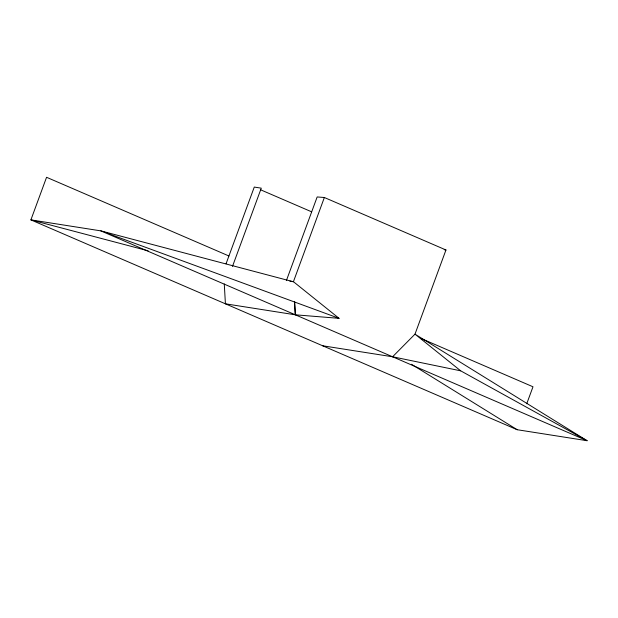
<?xml version="1.0" encoding="UTF-8"?>
<svg xmlns="http://www.w3.org/2000/svg" width="618" height="618" viewBox="0 0 618 618"><rect width="100%" height="100%" fill="white"/><g stroke="black" fill="none" stroke-linecap="round" stroke-linejoin="round"><path stroke-width="0.93" d="M226.057 263.77L254.276 187.069L261.267 188.166L232.484 266.397M286.397 280.572L317.165 196.949L324.357 197.505L445.964 249.981L414.995 334.145L392.584 356.779L322.673 345.779M324.357 197.505L293.395 281.777L100.811 230.869L30.9 219.877L46.566 177.289L228.923 255.976M526.729 403.778L532.986 386.783L421.445 338.649M289.896 281.12L293.426 281.684L339.058 318.34L295.327 314.809L225.416 303.809L224.272 283.94M444.218 249.711L445.964 249.981M148.142 250.808L30.9 219.877L517.189 429.719L587.1 440.711L414.995 334.145L460.673 370.823L587.1 440.711L100.811 230.869L339.058 318.34M392.584 356.779L460.673 370.823M260.448 189.726L311.542 211.781M411.464 364.257L517.189 429.719M294.554 301.599L295.327 314.809L294.57 301.561"/></g></svg>
